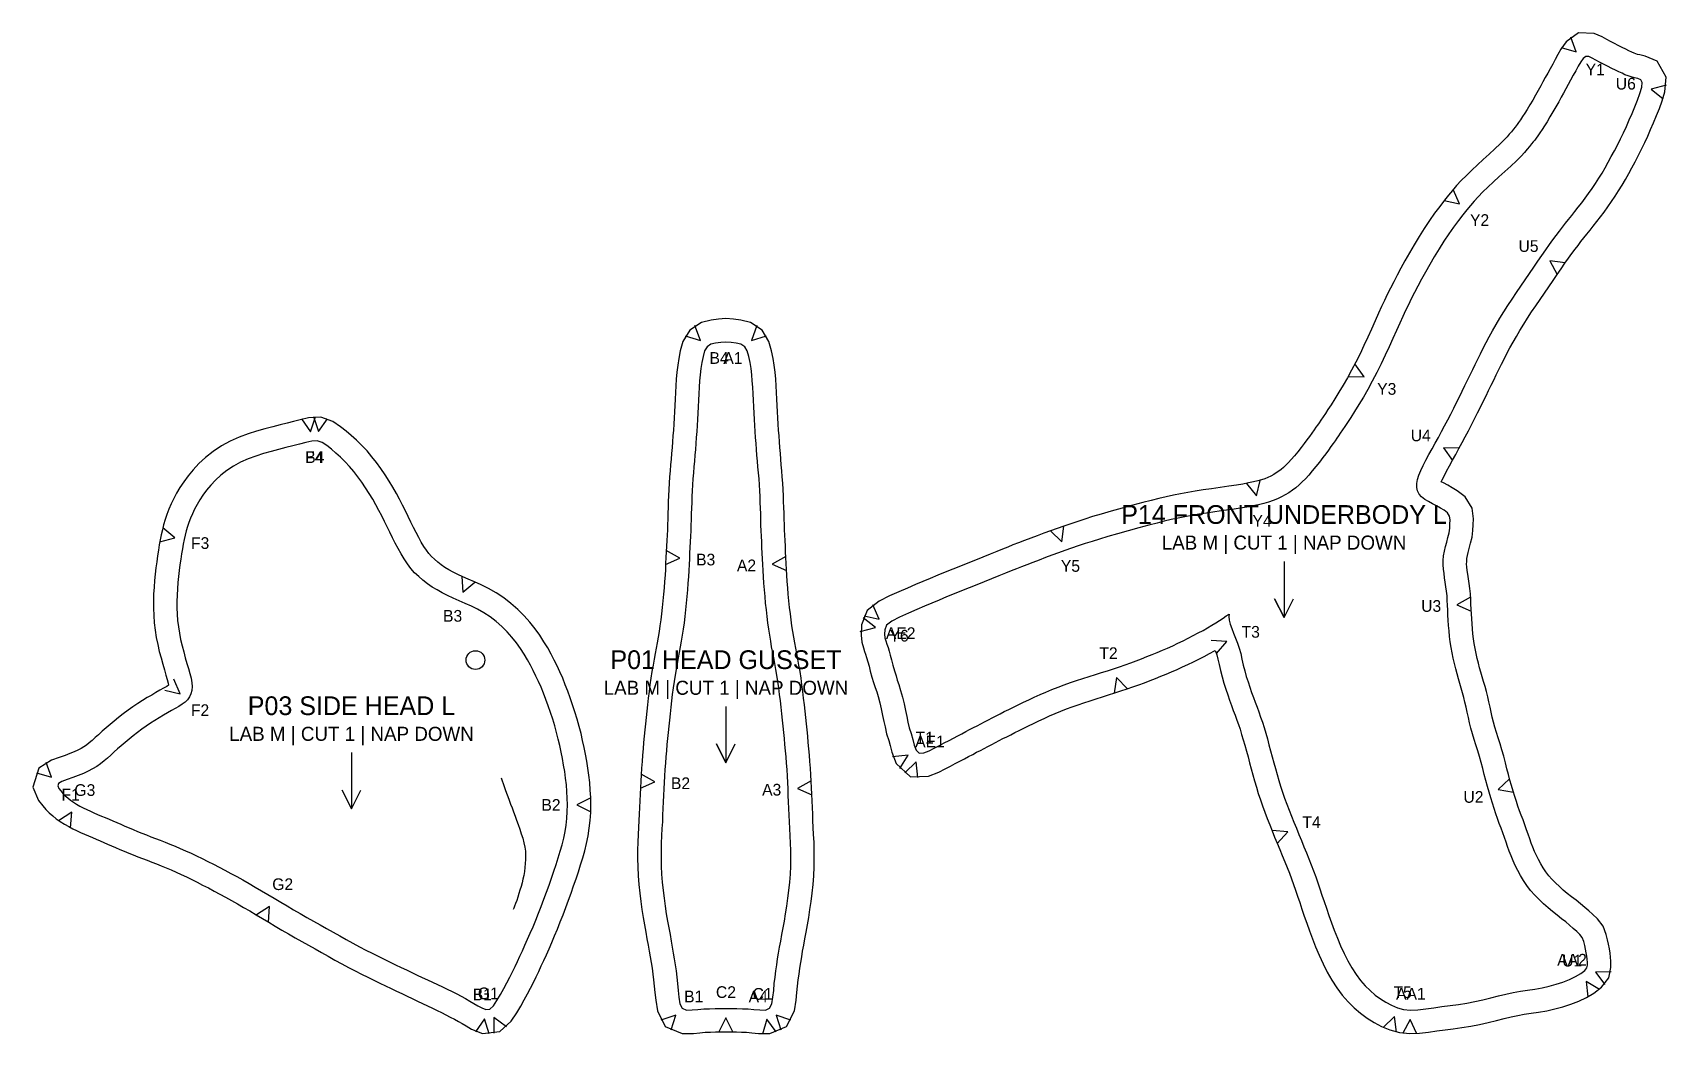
# Model space of a CAD drawing. Header units: millimetres. Extents: x 10 to 1500, y 0 to 642.
# Drawn here: x 92.4 to 441.4, y -0.2 to 213.7 of the extents above; entities that cross this region are included whole.
import ezdxf
from ezdxf.enums import TextEntityAlignment as Align

# ---------------------------------------------------------------- set-up
doc = ezdxf.new("R2010")
doc.units = ezdxf.units.MM
for name, color, linetype in [('CUT', 1, 'Continuous'), ('LABEL', 7, 'Continuous'), ('MARK', 5, 'Continuous'), ('NOTCH', 3, 'Continuous'), ('STITCH_REF', 8, 'Continuous')]:
    doc.layers.add(name, color=color, linetype=linetype)

msp = doc.modelspace()

# ---------------------------------------------------------------- linework, layer by layer
at = {"layer": 'CUT'}
for points in [[(439.41, 207.61), (436.81, 208.72), (435.68, 208.97), (435.19, 209.09), (434.87, 209.19), (434.5, 209.34), (433.98, 209.57), (433.37, 209.86), (432.71, 210.18), (431.94, 210.56), (431.09, 211), (430.25, 211.43), (429.44, 211.86), (428.64, 212.29), (427.68, 212.8), (425.94, 213.56), (422.62, 213.71), (419.96, 211.77), (418.85, 210.16), (418.21, 209.04), (417.64, 208.02), (417.08, 207.01), (416.53, 206.01), (416.01, 205.04), (415.5, 204.12), (415.01, 203.23), (414.52, 202.33), (414, 201.39), (413.43, 200.37), (412.82, 199.31), (412.21, 198.28), (411.63, 197.34), (411.12, 196.53), (410.65, 195.8), (410.2, 195.14), (409.79, 194.55), (409.49, 194.12), (409.28, 193.83), (409.05, 193.54), (408.69, 193.11), (408.26, 192.57), (407.82, 192.03), (407.36, 191.5), (406.75, 190.85), (405.86, 189.97), (404.74, 188.91), (403.5, 187.78), (402.24, 186.63), (401.01, 185.5), (399.81, 184.38), (398.64, 183.25), (397.53, 182.12), (396.55, 181.05), (395.69, 180.05), (394.86, 179.05), (393.96, 177.92), (392.95, 176.6), (391.87, 175.14), (390.76, 173.58), (389.65, 171.93), (388.55, 170.19), (387.49, 168.43), (386.47, 166.69), (385.52, 165.01), (384.66, 163.44), (383.87, 161.96), (383.12, 160.53), (382.41, 159.13), (381.75, 157.79), (381.14, 156.53), (380.53, 155.23), (379.87, 153.79), (379.14, 152.17), (378.37, 150.44), (377.59, 148.7), (376.77, 146.94), (375.93, 145.16), (375.05, 143.38), (374.14, 141.65), (373.24, 139.99), (372.34, 138.43), (371.43, 136.94), (370.54, 135.51), (369.75, 134.26), (369.09, 133.26), (368.55, 132.43), (368.04, 131.69), (367.58, 131.01), (367.19, 130.44), (366.85, 129.94), (366.5, 129.45), (366.11, 128.89), (365.65, 128.23), (365.14, 127.51), (364.6, 126.77), (364.01, 125.99), (363.35, 125.12), (362.64, 124.23), (361.92, 123.36), (361.24, 122.58), (360.63, 121.91), (360.08, 121.35), (359.57, 120.87), (359.07, 120.44), (358.57, 120.06), (358.05, 119.7), (357.5, 119.37), (356.89, 119.05), (356.25, 118.74), (355.59, 118.47), (354.9, 118.23), (354.1, 118), (353.16, 117.78), (352.1, 117.56), (350.91, 117.34), (349.53, 117.12), (347.9, 116.87), (346.09, 116.61), (344.21, 116.34), (342.4, 116.07), (340.73, 115.81), (339.15, 115.54), (337.61, 115.26), (336.06, 114.95), (334.51, 114.61), (332.96, 114.25), (331.36, 113.85), (329.55, 113.39), (327.43, 112.83), (325.1, 112.2), (322.77, 111.54), (320.63, 110.92), (318.8, 110.37), (317.18, 109.86), (315.65, 109.37), (314.14, 108.87), (312.67, 108.36), (311.23, 107.85), (309.81, 107.34), (308.4, 106.82), (307, 106.3), (305.62, 105.78), (304.27, 105.27), (302.99, 104.78), (301.81, 104.32), (300.7, 103.88), (299.57, 103.43), (298.33, 102.94), (296.91, 102.37), (295.37, 101.75), (293.78, 101.11), (292.19, 100.46), (290.58, 99.82), (288.96, 99.16), (287.35, 98.5), (285.74, 97.85), (284.15, 97.19), (282.57, 96.53), (280.97, 95.85), (279.28, 95.13), (277.45, 94.33), (275.46, 93.44), (273.22, 92.31), (270.69, 90.31), (269.43, 87.3), (269.38, 85.1), (269.54, 83.57), (269.87, 82.39), (270.13, 81.59), (270.34, 80.99), (270.52, 80.3), (270.79, 79.34), (271.08, 78.45), (271.34, 77.41), (271.7, 76.1), (272.04, 74.97), (272.36, 73.9), (272.7, 72.96), (273, 71.94), (273.35, 70.62), (273.67, 69.31), (273.96, 67.93), (274.26, 66.65), (274.49, 65.46), (274.82, 63.99), (275.27, 62.6), (275.59, 61.49), (275.95, 60.11), (276.83, 57.65), (279.89, 54.85), (283.79, 54.93), (285.96, 55.8), (287.32, 56.5), (288.44, 57.09), (289.48, 57.64), (290.47, 58.16), (291.43, 58.66), (292.34, 59.14), (293.22, 59.61), (294.05, 60.05), (294.87, 60.47), (295.66, 60.89), (296.46, 61.3), (297.26, 61.72), (298.06, 62.13), (298.86, 62.55), (299.66, 62.97), (300.48, 63.39), (301.32, 63.82), (302.2, 64.27), (303.12, 64.73), (304.1, 65.21), (305.13, 65.71), (306.2, 66.23), (307.3, 66.75), (308.45, 67.28), (309.62, 67.81), (310.82, 68.33), (312.02, 68.83), (313.23, 69.31), (314.46, 69.77), (315.7, 70.21), (316.97, 70.64), (318.27, 71.06), (319.58, 71.47), (320.91, 71.89), (322.24, 72.3), (323.56, 72.72), (324.87, 73.15), (326.17, 73.58), (327.44, 74.02), (328.69, 74.47), (329.9, 74.92), (331.09, 75.37), (332.26, 75.83), (333.41, 76.29), (334.56, 76.76), (335.7, 77.24), (336.86, 77.75), (338.02, 78.27), (339.18, 78.81), (340.35, 79.38), (341.51, 79.95), (342.65, 80.54), (343.76, 81.13), (344.84, 81.72), (345.02, 81.82), (345.08, 81.67), (345.35, 80.86), (345.59, 79.95), (345.84, 78.81), (346.13, 77.51), (346.48, 76.14), (346.87, 74.79), (347.27, 73.51), (347.67, 72.33), (348.06, 71.2), (348.46, 70.07), (348.87, 68.98), (349.26, 67.95), (349.63, 66.95), (349.98, 65.98), (350.32, 64.96), (350.65, 63.88), (350.99, 62.73), (351.33, 61.55), (351.67, 60.32), (352.01, 59.07), (352.36, 57.8), (352.7, 56.53), (353.06, 55.24), (353.42, 53.94), (353.8, 52.62), (354.21, 51.28), (354.65, 49.94), (355.12, 48.59), (355.61, 47.25), (356.12, 45.92), (356.64, 44.6), (357.17, 43.28), (357.7, 41.96), (358.24, 40.63), (358.78, 39.31), (359.32, 38), (359.86, 36.7), (360.37, 35.44), (360.86, 34.22), (361.31, 33.04), (361.74, 31.84), (362.16, 30.6), (362.6, 29.3), (363.05, 27.96), (363.53, 26.57), (364.03, 25.1), (364.56, 23.56), (365.14, 21.94), (365.77, 20.25), (366.45, 18.5), (367.21, 16.71), (368.04, 14.9), (368.95, 13.12), (369.93, 11.41), (370.99, 9.77), (372.14, 8.23), (373.37, 6.79), (374.68, 5.49), (376.04, 4.32), (377.45, 3.27), (378.94, 2.33), (380.53, 1.5), (382.3, 0.77), (384.33, 0.22), (386.54, 0), (388.67, 0.09), (390.59, 0.31), (392.36, 0.55), (394.1, 0.79), (395.85, 1.03), (397.67, 1.29), (399.57, 1.59), (401.48, 1.95), (403.33, 2.36), (405.08, 2.79), (406.7, 3.2), (408.21, 3.57), (409.61, 3.88), (410.99, 4.12), (412.45, 4.34), (414.08, 4.57), (415.81, 4.88), (417.54, 5.26), (419.26, 5.73), (420.97, 6.29), (422.65, 6.95), (424.28, 7.73), (425.87, 8.64), (427.51, 9.87), (429.04, 11.87), (429.53, 14.12), (429.49, 15.48), (429.42, 16.34), (429.33, 17.17), (429.19, 18.1), (429, 19.08), (428.78, 20.02), (428.49, 21.18), (427.83, 22.9), (426.63, 24.53), (425.56, 25.52), (424.77, 26.21), (423.95, 26.93), (423.02, 27.7), (422.06, 28.46), (421.11, 29.2), (420.2, 29.92), (419.33, 30.64), (418.5, 31.38), (417.68, 32.15), (416.92, 32.94), (416.25, 33.71), (415.65, 34.5), (415.08, 35.36), (414.54, 36.25), (414.05, 37.14), (413.61, 38.02), (413.21, 38.89), (412.85, 39.77), (412.5, 40.67), (412.17, 41.59), (411.84, 42.54), (411.5, 43.53), (411.13, 44.58), (410.74, 45.62), (410.36, 46.61), (410.01, 47.58), (409.67, 48.56), (409.33, 49.57), (409, 50.64), (408.66, 51.77), (408.3, 52.95), (407.95, 54.14), (407.62, 55.31), (407.32, 56.5), (407, 57.82), (406.63, 59.2), (406.24, 60.56), (405.85, 61.87), (405.45, 63.12), (405.08, 64.29), (404.75, 65.39), (404.46, 66.46), (404.19, 67.53), (403.94, 68.61), (403.7, 69.7), (403.46, 70.8), (403.2, 71.91), (402.92, 73.02), (402.63, 74.11), (402.33, 75.16), (402.03, 76.17), (401.74, 77.14), (401.47, 78.11), (401.22, 79.09), (400.97, 80.11), (400.74, 81.17), (400.51, 82.25), (400.32, 83.3), (400.16, 84.31), (400.04, 85.33), (399.94, 86.41), (399.85, 87.5), (399.78, 88.57), (399.71, 89.62), (399.66, 90.65), (399.62, 91.68), (399.57, 92.75), (399.5, 93.86), (399.39, 95), (399.25, 96.11), (399.09, 97.13), (398.95, 98.06), (398.83, 98.89), (398.74, 99.63), (398.7, 100.23), (398.71, 100.79), (398.76, 101.42), (398.86, 102.07), (399.01, 102.75), (399.25, 103.6), (399.56, 104.7), (399.86, 106.01), (400.06, 107.39), (400.13, 108.6), (400.15, 109.94), (399.87, 112.17), (398.41, 114.62), (396.69, 115.91), (395.62, 116.54), (394.7, 117.06), (393.77, 117.56), (393.29, 117.81), (393.46, 118.2), (393.87, 119.05), (394.41, 120.07), (395.03, 121.2), (395.69, 122.41), (396.38, 123.65), (397.06, 124.91), (397.74, 126.18), (398.41, 127.44), (399.08, 128.7), (399.75, 129.98), (400.4, 131.26), (401.03, 132.51), (401.65, 133.75), (402.25, 134.98), (402.84, 136.17), (403.4, 137.33), (403.94, 138.45), (404.49, 139.55), (405.04, 140.68), (405.58, 141.81), (406.12, 142.92), (406.69, 144.03), (407.29, 145.19), (407.93, 146.39), (408.61, 147.62), (409.33, 148.87), (410.09, 150.15), (410.89, 151.45), (411.72, 152.76), (412.59, 154.08), (413.48, 155.42), (414.4, 156.77), (415.32, 158.12), (416.25, 159.46), (417.16, 160.78), (418.05, 162.07), (418.9, 163.3), (419.71, 164.47), (420.48, 165.56), (421.19, 166.55), (421.85, 167.46), (422.49, 168.3), (423.12, 169.11), (423.74, 169.91), (424.38, 170.7), (425.05, 171.53), (425.76, 172.43), (426.51, 173.39), (427.26, 174.38), (428.04, 175.42), (428.83, 176.51), (429.62, 177.64), (430.39, 178.79), (431.14, 179.95), (431.89, 181.14), (432.63, 182.38), (433.33, 183.64), (434, 184.87), (434.67, 186.13), (435.36, 187.44), (436.05, 188.81), (436.73, 190.23), (437.37, 191.64), (438, 193.05), (438.63, 194.49), (439.26, 196), (439.86, 197.54), (440.46, 199.16), (441.05, 201.1), (441.35, 204.19), (439.41, 207.61)], [(240.51, 152.65), (238.93, 152.56), (237.34, 152.34), (235.28, 151.81), (232.79, 150.22), (231.33, 147.74), (230.76, 145.75), (230.45, 144.17), (230.21, 142.69), (230.04, 141.23), (229.9, 139.76), (229.8, 138.29), (229.72, 136.86), (229.65, 135.47), (229.59, 134.1), (229.52, 132.76), (229.44, 131.44), (229.36, 130.14), (229.28, 128.86), (229.19, 127.61), (229.09, 126.37), (229, 125.13), (228.9, 123.89), (228.8, 122.66), (228.69, 121.42), (228.58, 120.15), (228.47, 118.85), (228.38, 117.5), (228.3, 116.16), (228.24, 114.85), (228.19, 113.59), (228.14, 112.34), (228.1, 111.09), (228.07, 109.86), (228.03, 108.69), (227.99, 107.55), (227.94, 106.4), (227.89, 105.26), (227.83, 104.09), (227.76, 102.89), (227.7, 101.64), (227.63, 100.38), (227.57, 99.12), (227.5, 97.85), (227.41, 96.54), (227.31, 95.19), (227.19, 93.8), (227.06, 92.39), (226.91, 91), (226.76, 89.64), (226.6, 88.32), (226.42, 87.06), (226.23, 85.84), (226.03, 84.63), (225.83, 83.45), (225.62, 82.3), (225.4, 81.15), (225.16, 79.93), (224.93, 78.65), (224.7, 77.3), (224.48, 75.9), (224.28, 74.48), (224.09, 73.05), (223.92, 71.62), (223.76, 70.22), (223.61, 68.83), (223.47, 67.47), (223.33, 66.14), (223.19, 64.82), (223.06, 63.5), (222.93, 62.17), (222.8, 60.83), (222.69, 59.47), (222.58, 58.09), (222.48, 56.68), (222.4, 55.27), (222.32, 53.87), (222.26, 52.47), (222.19, 51.08), (222.13, 49.7), (222.06, 48.3), (222, 46.88), (221.93, 45.46), (221.86, 44), (221.78, 42.49), (221.71, 40.87), (221.65, 39.17), (221.64, 37.39), (221.68, 35.57), (221.77, 33.71), (221.91, 31.85), (222.1, 30.01), (222.32, 28.21), (222.57, 26.47), (222.83, 24.8), (223.1, 23.19), (223.37, 21.64), (223.64, 20.19), (223.9, 18.84), (224.13, 17.58), (224.34, 16.36), (224.54, 15.15), (224.73, 13.94), (224.9, 12.71), (225.06, 11.45), (225.21, 10.13), (225.35, 8.73), (225.51, 7.12), (225.88, 4.82), (227.56, 1.48), (231.15, 0), (233.55, 0.04), (234.96, 0.17), (236.09, 0.26), (237.18, 0.31), (238.27, 0.34), (239.38, 0.35), (240.51, 0.35), (241.65, 0.35), (242.76, 0.34), (243.84, 0.31), (244.93, 0.26), (246.07, 0.17), (247.47, 0.04), (249.88, 0), (253.46, 1.48), (255.15, 4.82), (255.51, 7.12), (255.67, 8.73), (255.81, 10.13), (255.96, 11.45), (256.12, 12.71), (256.3, 13.94), (256.48, 15.15), (256.68, 16.36), (256.89, 17.58), (257.12, 18.84), (257.38, 20.19), (257.65, 21.64), (257.92, 23.19), (258.19, 24.8), (258.45, 26.47), (258.7, 28.21), (258.92, 30.01), (259.11, 31.85), (259.26, 33.71), (259.35, 35.57), (259.38, 37.39), (259.37, 39.17), (259.32, 40.87), (259.24, 42.49), (259.16, 44), (259.09, 45.46), (259.03, 46.88), (258.96, 48.3), (258.89, 49.7), (258.83, 51.08), (258.77, 52.47), (258.7, 53.87), (258.63, 55.27), (258.54, 56.68), (258.44, 58.09), (258.34, 59.47), (258.22, 60.83), (258.1, 62.17), (257.97, 63.5), (257.83, 64.82), (257.7, 66.14), (257.56, 67.47), (257.41, 68.83), (257.26, 70.22), (257.1, 71.62), (256.93, 73.05), (256.75, 74.48), (256.55, 75.9), (256.33, 77.3), (256.1, 78.65), (255.86, 79.93), (255.63, 81.15), (255.4, 82.3), (255.2, 83.45), (254.99, 84.63), (254.79, 85.84), (254.6, 87.06), (254.43, 88.32), (254.26, 89.64), (254.11, 91), (253.97, 92.39), (253.83, 93.8), (253.72, 95.19), (253.61, 96.54), (253.53, 97.85), (253.45, 99.12), (253.39, 100.38), (253.33, 101.64), (253.26, 102.89), (253.2, 104.09), (253.13, 105.26), (253.08, 106.4), (253.03, 107.55), (252.99, 108.69), (252.96, 109.86), (252.93, 111.09), (252.88, 112.34), (252.83, 113.59), (252.78, 114.85), (252.73, 116.16), (252.65, 117.5), (252.55, 118.85), (252.44, 120.15), (252.33, 121.42), (252.23, 122.66), (252.13, 123.89), (252.03, 125.13), (251.93, 126.37), (251.84, 127.61), (251.75, 128.86), (251.66, 130.14), (251.58, 131.44), (251.51, 132.76), (251.44, 134.1), (251.37, 135.47), (251.3, 136.86), (251.23, 138.29), (251.13, 139.76), (250.99, 141.23), (250.81, 142.69), (250.58, 144.17), (250.27, 145.75), (249.7, 147.74), (248.24, 150.22), (245.74, 151.81), (243.69, 152.34), (242.1, 152.56), (240.51, 152.65)], [(156.52, 130.7), (153.97, 131.6), (151.36, 131.49), (149.56, 131.05), (148.18, 130.68), (146.79, 130.33), (145.31, 129.97), (143.73, 129.57), (142.05, 129.14), (140.28, 128.63), (138.43, 128.04), (136.54, 127.33), (134.63, 126.49), (132.75, 125.48), (130.97, 124.31), (129.35, 123.03), (127.94, 121.71), (126.71, 120.39), (125.64, 119.1), (124.71, 117.83), (123.89, 116.59), (123.18, 115.39), (122.56, 114.22), (122.01, 113.08), (121.53, 111.96), (121.1, 110.84), (120.73, 109.73), (120.41, 108.63), (120.14, 107.56), (119.9, 106.5), (119.69, 105.44), (119.48, 104.34), (119.29, 103.2), (119.1, 102), (118.93, 100.76), (118.76, 99.46), (118.6, 98.12), (118.47, 96.73), (118.36, 95.31), (118.27, 93.85), (118.23, 92.36), (118.23, 90.83), (118.29, 89.27), (118.41, 87.7), (118.6, 86.13), (118.85, 84.6), (119.15, 83.09), (119.49, 81.61), (119.86, 80.2), (120.24, 78.87), (120.6, 77.65), (120.91, 76.56), (121.18, 75.6), (121.37, 74.8), (121.45, 74.38), (121.07, 74.14), (120.39, 73.75), (119.59, 73.29), (118.76, 72.81), (117.86, 72.29), (116.9, 71.73), (115.9, 71.11), (114.88, 70.46), (113.85, 69.77), (112.81, 69.03), (111.79, 68.27), (110.8, 67.49), (109.86, 66.73), (108.98, 66), (108.13, 65.28), (107.27, 64.54), (106.47, 63.81), (105.78, 63.18), (105.15, 62.61), (104.52, 62.09), (103.92, 61.61), (103.36, 61.21), (102.77, 60.85), (102.09, 60.49), (101.31, 60.13), (100.39, 59.77), (99.35, 59.39), (98.1, 58.97), (96.44, 58.34), (93.77, 56.64), (92.44, 52.58), (93.72, 49.76), (94.58, 48.63), (95.27, 47.85), (95.98, 47.14), (96.72, 46.49), (97.49, 45.87), (98.33, 45.26), (99.24, 44.69), (100.14, 44.18), (100.99, 43.74), (101.83, 43.33), (102.67, 42.93), (103.51, 42.55), (104.35, 42.19), (105.19, 41.83), (106.01, 41.49), (106.82, 41.16), (107.61, 40.82), (108.42, 40.47), (109.27, 40.1), (110.15, 39.71), (111.07, 39.32), (112, 38.92), (112.96, 38.53), (113.92, 38.14), (114.89, 37.76), (115.87, 37.38), (116.87, 36.99), (117.87, 36.6), (118.88, 36.21), (119.91, 35.8), (120.95, 35.38), (122, 34.93), (123.08, 34.46), (124.17, 33.97), (125.28, 33.44), (126.42, 32.89), (127.57, 32.32), (128.74, 31.71), (129.96, 31.08), (131.19, 30.43), (132.42, 29.79), (133.65, 29.12), (134.9, 28.43), (136.17, 27.7), (137.47, 26.95), (138.79, 26.18), (140.14, 25.38), (141.5, 24.58), (142.87, 23.77), (144.25, 22.94), (145.66, 22.11), (147.09, 21.28), (148.53, 20.46), (149.95, 19.66), (151.35, 18.88), (152.75, 18.09), (154.15, 17.29), (155.57, 16.49), (157, 15.69), (158.44, 14.9), (159.88, 14.13), (161.3, 13.39), (162.68, 12.68), (164.03, 12.01), (165.32, 11.37), (166.57, 10.76), (167.79, 10.18), (168.98, 9.61), (170.13, 9.06), (171.27, 8.52), (172.39, 7.98), (173.5, 7.46), (174.61, 6.93), (175.71, 6.41), (176.79, 5.91), (177.83, 5.43), (178.82, 4.95), (179.78, 4.48), (180.71, 4.01), (181.62, 3.53), (182.51, 3.05), (183.38, 2.58), (184.2, 2.12), (185.04, 1.62), (186.19, 0.96), (188.52, 0), (192.21, 0.42), (194.65, 2.62), (195.85, 4.41), (196.7, 5.87), (197.44, 7.21), (198.13, 8.49), (198.77, 9.72), (199.38, 10.92), (199.97, 12.11), (200.53, 13.28), (201.06, 14.44), (201.6, 15.61), (202.15, 16.83), (202.72, 18.11), (203.31, 19.45), (203.91, 20.86), (204.52, 22.32), (205.13, 23.83), (205.73, 25.36), (206.31, 26.91), (206.89, 28.46), (207.44, 30.01), (207.98, 31.54), (208.5, 33.06), (208.99, 34.56), (209.47, 36.05), (209.92, 37.54), (210.34, 39.05), (210.73, 40.6), (211.06, 42.2), (211.33, 43.83), (211.52, 45.52), (211.62, 47.19), (211.64, 48.82), (211.62, 50.4), (211.54, 52), (211.41, 53.6), (211.23, 55.16), (211.01, 56.67), (210.77, 58.16), (210.51, 59.63), (210.22, 61.1), (209.9, 62.58), (209.56, 64.07), (209.17, 65.59), (208.73, 67.14), (208.26, 68.69), (207.75, 70.21), (207.23, 71.68), (206.71, 73.08), (206.19, 74.46), (205.64, 75.86), (205.04, 77.23), (204.44, 78.51), (203.82, 79.75), (203.17, 81.02), (202.44, 82.33), (201.64, 83.67), (200.74, 85.04), (199.75, 86.43), (198.64, 87.83), (197.41, 89.22), (196.06, 90.57), (194.6, 91.86), (193.05, 93.06), (191.43, 94.13), (189.8, 95.06), (188.23, 95.82), (186.78, 96.46), (185.48, 97), (184.33, 97.51), (183.28, 98.01), (182.27, 98.52), (181.32, 99.05), (180.48, 99.55), (179.72, 100.08), (178.96, 100.67), (178.24, 101.28), (177.62, 101.87), (177.07, 102.5), (176.53, 103.21), (175.98, 104.02), (175.44, 104.92), (174.9, 105.9), (174.36, 106.96), (173.8, 108.07), (173.24, 109.22), (172.67, 110.39), (172.08, 111.59), (171.46, 112.83), (170.8, 114.08), (170.11, 115.35), (169.38, 116.64), (168.59, 117.96), (167.74, 119.29), (166.83, 120.63), (165.87, 121.93), (164.89, 123.18), (163.85, 124.41), (162.75, 125.6), (161.61, 126.71), (160.48, 127.71), (159.39, 128.62), (158.2, 129.57), (156.52, 130.7)]]:
    msp.add_lwpolyline(points, close=True, dxfattribs=at)
at = {"layer": 'LABEL'}
for points in [[(359.7, 100.83), (359.7, 88.83), (357.7, 92.83), (359.7, 88.83), (361.7, 92.83)], [(240.51, 69.83), (240.51, 57.83), (238.51, 61.83), (240.51, 57.83), (242.51, 61.83)], [(160.53, 60), (160.53, 48), (158.53, 52), (160.53, 48), (162.53, 52)]]:
    msp.add_lwpolyline(points, dxfattribs=at)
at = {"layer": 'MARK'}
msp.add_lwpolyline([(192.51, 54.59), (192.59, 54.37), (192.72, 53.95), (192.91, 53.41), (193.12, 52.77), (193.37, 52.09), (193.63, 51.36), (193.91, 50.6), (194.21, 49.82), (194.52, 49), (194.83, 48.17), (195.15, 47.32), (195.47, 46.44), (195.8, 45.54), (196.13, 44.61), (196.46, 43.65), (196.79, 42.68), (197.1, 41.71), (197.36, 40.75), (197.56, 39.82), (197.67, 38.91), (197.71, 38.02), (197.7, 37.14), (197.64, 36.28), (197.56, 35.43), (197.46, 34.6), (197.32, 33.78), (197.16, 32.98), (196.96, 32.18), (196.75, 31.4), (196.52, 30.63), (196.29, 29.88), (196.06, 29.15), (195.82, 28.44), (195.58, 27.78), (195.37, 27.2), (195.19, 26.76), (195.09, 26.51)], dxfattribs=at)
msp.add_circle((187.01, 79.75), 2, dxfattribs=at)
at = {"layer": 'NOTCH'}
for points in [[(418.91, 210.53), (422.13, 209.59), (420.95, 212.73)], [(441.33, 202.49), (438.08, 201.66), (440.69, 199.56)], [(393.92, 177.88), (397.19, 177.16), (395.81, 180.21)], [(419.76, 164.54), (416.44, 165.01), (418.05, 162.07)], [(231.83, 148.99), (235.04, 148.02), (233.88, 151.17)], [(247.14, 151.17), (245.99, 148.02), (249.2, 148.99)], [(373.44, 140.32), (376.79, 140.23), (374.85, 142.97)], [(149.85, 131.25), (151.77, 128.49), (152.82, 131.68)], [(152.45, 131.73), (153.5, 128.54), (155.42, 131.29)], [(397.09, 124.97), (393.74, 125.09), (395.66, 122.33)], [(351.7, 117.45), (353.82, 114.85), (354.63, 118.1)], [(309.82, 107.35), (312.24, 105.02), (312.64, 108.35)], [(119.59, 105.03), (122.83, 105.87), (120.21, 107.97)], [(227.62, 100.14), (230.69, 101.49), (227.77, 103.14)], [(253.32, 101.88), (250.39, 100.23), (253.47, 98.88)], [(184.1, 97.6), (184.29, 94.25), (186.86, 96.41)], [(270, 89.23), (273.26, 88.46), (271.91, 91.53)], [(399.55, 93.18), (396.62, 91.55), (399.68, 90.19)], [(269.2, 85.85), (272.45, 86.67), (269.85, 88.78)], [(345.3, 81.16), (347.51, 83.69), (344.16, 83.94)], [(120.7, 73.33), (123.96, 72.57), (122.62, 75.64)], [(326.3, 73.62), (323.93, 76), (323.45, 72.68)], [(277.67, 56.58), (279.42, 59.44), (276.08, 59.12)], [(93.27, 55.66), (96.49, 54.74), (95.3, 57.87)], [(281.51, 54.68), (281.11, 58.01), (278.69, 55.69)], [(222.25, 52.37), (225.32, 53.72), (222.4, 55.37)], [(258.7, 53.97), (255.77, 52.33), (258.84, 50.97)], [(407.88, 54.39), (405.43, 52.1), (408.73, 51.51)], [(211.64, 50.32), (208.64, 48.82), (211.64, 47.32)], [(100.53, 43.92), (100.78, 47.26), (97.95, 45.45)], [(358.26, 40.57), (360.48, 43.08), (357.14, 43.35)], [(142.79, 23.81), (143.03, 27.16), (140.21, 25.34)], [(427.09, 9.44), (424.2, 11.14), (424.57, 7.81)], [(429.54, 13.16), (426.19, 13.14), (428.21, 10.47)], [(228.79, 0.76), (229.8, 3.96), (226.63, 2.84)], [(254.39, 2.84), (251.23, 3.96), (252.23, 0.76)], [(383.73, 0.3), (383.27, 3.62), (380.88, 1.26)], [(189.97, -0.05), (188.93, 3.14), (187, 0.39)], [(193.63, 1.41), (190.95, 3.42), (190.95, 0.07)], [(242.01, 0.35), (240.51, 3.35), (239.01, 0.35)], [(251.24, 0.34), (249.26, 3.05), (248.29, -0.16)], [(388.06, -0.03), (386.64, 3.01), (385.06, 0.05)]]:
    msp.add_lwpolyline(points, dxfattribs=at)
at = {"layer": 'STITCH_REF'}
for points in [[(435.89, 203.68), (435.27, 203.94), (434.57, 204.1), (433.86, 204.26), (433.18, 204.48), (432.52, 204.74), (431.89, 205.04), (431.23, 205.34), (430.51, 205.69), (429.69, 206.1), (428.81, 206.55), (427.93, 207), (427.09, 207.45), (426.28, 207.88), (425.51, 208.29), (424.79, 208.61), (424.15, 208.64), (423.6, 208.23), (423.08, 207.48), (422.55, 206.57), (422.01, 205.6), (421.46, 204.61), (420.92, 203.61), (420.4, 202.65), (419.89, 201.72), (419.4, 200.82), (418.9, 199.91), (418.36, 198.95), (417.77, 197.89), (417.13, 196.79), (416.49, 195.71), (415.89, 194.71), (415.34, 193.83), (414.82, 193.04), (414.33, 192.32), (413.9, 191.69), (413.55, 191.19), (413.25, 190.79), (412.94, 190.39), (412.57, 189.95), (412.14, 189.42), (411.65, 188.82), (411.09, 188.16), (410.34, 187.36), (409.34, 186.37), (408.14, 185.24), (406.87, 184.08), (405.61, 182.94), (404.41, 181.84), (403.26, 180.76), (402.16, 179.7), (401.16, 178.68), (400.29, 177.73), (399.52, 176.83), (398.75, 175.9), (397.9, 174.84), (396.94, 173.59), (395.91, 172.2), (394.87, 170.73), (393.83, 169.2), (392.81, 167.57), (391.79, 165.88), (390.81, 164.2), (389.89, 162.58), (389.06, 161.06), (388.29, 159.62), (387.56, 158.23), (386.88, 156.89), (386.25, 155.61), (385.66, 154.38), (385.06, 153.12), (384.42, 151.72), (383.7, 150.13), (382.93, 148.4), (382.13, 146.62), (381.3, 144.82), (380.42, 142.98), (379.5, 141.12), (378.55, 139.29), (377.59, 137.54), (376.64, 135.89), (375.69, 134.32), (374.77, 132.84), (373.95, 131.55), (373.27, 130.51), (372.7, 129.65), (372.18, 128.88), (371.71, 128.19), (371.31, 127.61), (370.96, 127.1), (370.6, 126.59), (370.2, 126.01), (369.72, 125.34), (369.19, 124.59), (368.63, 123.81), (368, 122.97), (367.29, 122.04), (366.52, 121.07), (365.73, 120.13), (364.97, 119.25), (364.26, 118.47), (363.58, 117.78), (362.91, 117.14), (362.21, 116.55), (361.49, 116), (360.74, 115.49), (359.96, 115.02), (359.14, 114.58), (358.28, 114.17), (357.36, 113.79), (356.4, 113.46), (355.37, 113.17), (354.25, 112.9), (353.05, 112.65), (351.76, 112.42), (350.3, 112.18), (348.63, 111.93), (346.8, 111.66), (344.94, 111.39), (343.16, 111.13), (341.53, 110.87), (340.02, 110.62), (338.55, 110.35), (337.08, 110.05), (335.61, 109.73), (334.13, 109.39), (332.58, 109), (330.81, 108.55), (328.72, 108), (326.43, 107.38), (324.14, 106.73), (322.05, 106.13), (320.27, 105.59), (318.69, 105.1), (317.21, 104.62), (315.75, 104.13), (314.32, 103.64), (312.91, 103.14), (311.51, 102.64), (310.13, 102.13), (308.75, 101.62), (307.39, 101.11), (306.06, 100.6), (304.8, 100.11), (303.63, 99.66), (302.53, 99.23), (301.42, 98.78), (300.18, 98.29), (298.77, 97.73), (297.23, 97.11), (295.65, 96.47), (294.06, 95.83), (292.46, 95.18), (290.84, 94.53), (289.24, 93.87), (287.64, 93.22), (286.07, 92.57), (284.51, 91.92), (282.93, 91.25), (281.26, 90.54), (279.47, 89.76), (277.61, 88.93), (275.93, 88.08), (274.8, 87.19), (274.41, 86.24), (274.39, 85.3), (274.47, 84.51), (274.65, 83.86), (274.88, 83.17), (275.13, 82.42), (275.34, 81.63), (275.58, 80.8), (275.89, 79.83), (276.18, 78.68), (276.51, 77.48), (276.83, 76.4), (277.11, 75.48), (277.46, 74.5), (277.81, 73.28), (278.2, 71.86), (278.55, 70.4), (278.84, 69.01), (279.14, 67.71), (279.39, 66.5), (279.65, 65.29), (280.05, 64.07), (280.42, 62.82), (280.73, 61.58), (281.12, 60.5), (281.79, 59.89), (282.77, 59.91), (283.89, 60.35), (285.01, 60.93), (286.1, 61.51), (287.15, 62.06), (288.15, 62.59), (289.1, 63.09), (290.01, 63.57), (290.88, 64.03), (291.73, 64.47), (292.55, 64.9), (293.36, 65.32), (294.16, 65.74), (294.95, 66.15), (295.75, 66.57), (296.55, 66.99), (297.36, 67.41), (298.19, 67.84), (299.06, 68.28), (299.96, 68.74), (300.9, 69.21), (301.9, 69.7), (302.94, 70.21), (304.04, 70.74), (305.18, 71.28), (306.37, 71.83), (307.6, 72.39), (308.86, 72.93), (310.14, 73.47), (311.44, 73.98), (312.75, 74.47), (314.07, 74.94), (315.41, 75.39), (316.75, 75.82), (318.09, 76.24), (319.42, 76.66), (320.73, 77.07), (322.03, 77.48), (323.31, 77.9), (324.56, 78.31), (325.78, 78.74), (326.97, 79.16), (328.14, 79.6), (329.29, 80.04), (330.42, 80.48), (331.53, 80.92), (332.63, 81.38), (333.73, 81.84), (334.83, 82.32), (335.94, 82.81), (337.04, 83.33), (338.15, 83.86), (339.25, 84.41), (340.33, 84.97), (341.39, 85.53), (342.41, 86.09), (343.39, 86.64), (344.31, 87.18), (345.16, 87.71), (345.94, 88.21), (346.67, 88.7), (347.37, 89.17), (347.97, 89.58), (347.92, 89.06), (347.99, 88.26), (348.2, 87.39), (348.52, 86.46), (348.92, 85.47), (349.36, 84.45), (349.78, 83.39), (350.15, 82.28), (350.45, 81.12), (350.72, 79.91), (351, 78.67), (351.31, 77.44), (351.65, 76.24), (352.02, 75.07), (352.41, 73.94), (352.78, 72.85), (353.16, 71.78), (353.55, 70.74), (353.94, 69.71), (354.33, 68.67), (354.71, 67.59), (355.08, 66.48), (355.44, 65.33), (355.79, 64.13), (356.14, 62.91), (356.49, 61.66), (356.84, 60.39), (357.18, 59.11), (357.53, 57.84), (357.88, 56.57), (358.23, 55.31), (358.59, 54.05), (358.98, 52.79), (359.39, 51.53), (359.83, 50.27), (360.29, 49), (360.78, 47.73), (361.29, 46.44), (361.81, 45.14), (362.33, 43.84), (362.87, 42.52), (363.4, 41.21), (363.94, 39.9), (364.48, 38.61), (365.01, 37.32), (365.52, 36.04), (366, 34.77), (366.46, 33.49), (366.9, 32.21), (367.34, 30.9), (367.79, 29.56), (368.26, 28.18), (368.75, 26.74), (369.28, 25.23), (369.84, 23.66), (370.44, 22.04), (371.09, 20.38), (371.79, 18.72), (372.54, 17.08), (373.34, 15.51), (374.2, 14.02), (375.1, 12.63), (376.05, 11.35), (377.04, 10.2), (378.08, 9.16), (379.16, 8.23), (380.28, 7.4), (381.44, 6.67), (382.65, 6.03), (383.91, 5.51), (385.24, 5.16), (386.69, 5.01), (388.28, 5.07), (389.96, 5.27), (391.68, 5.5), (393.41, 5.75), (395.17, 5.99), (396.94, 6.23), (398.71, 6.51), (400.47, 6.85), (402.19, 7.23), (403.87, 7.64), (405.49, 8.05), (407.08, 8.44), (408.63, 8.78), (410.18, 9.06), (411.73, 9.29), (413.29, 9.51), (414.83, 9.78), (416.35, 10.12), (417.83, 10.52), (419.27, 10.99), (420.66, 11.54), (421.96, 12.16), (423.11, 12.82), (423.95, 13.45), (424.39, 14.02), (424.51, 14.59), (424.5, 15.2), (424.44, 15.85), (424.36, 16.54), (424.26, 17.27), (424.11, 18.03), (423.92, 18.83), (423.71, 19.67), (423.4, 20.48), (422.89, 21.18), (422.21, 21.8), (421.48, 22.45), (420.7, 23.12), (419.86, 23.82), (418.97, 24.53), (418.03, 25.26), (417.06, 26.03), (416.08, 26.84), (415.11, 27.7), (414.16, 28.61), (413.24, 29.56), (412.37, 30.55), (411.58, 31.6), (410.86, 32.67), (410.21, 33.75), (409.62, 34.82), (409.09, 35.87), (408.62, 36.91), (408.2, 37.92), (407.82, 38.93), (407.46, 39.92), (407.12, 40.9), (406.78, 41.88), (406.43, 42.87), (406.06, 43.86), (405.68, 44.86), (405.3, 45.89), (404.93, 46.95), (404.57, 48.05), (404.22, 49.17), (403.87, 50.33), (403.51, 51.53), (403.15, 52.75), (402.79, 54.01), (402.47, 55.29), (402.15, 56.59), (401.81, 57.88), (401.45, 59.15), (401.07, 60.39), (400.68, 61.62), (400.3, 62.82), (399.95, 64.01), (399.62, 65.19), (399.33, 66.36), (399.07, 67.5), (398.82, 68.61), (398.58, 69.69), (398.34, 70.74), (398.08, 71.77), (397.81, 72.77), (397.53, 73.76), (397.23, 74.75), (396.94, 75.76), (396.65, 76.8), (396.37, 77.88), (396.1, 78.99), (395.85, 80.12), (395.61, 81.28), (395.39, 82.45), (395.21, 83.63), (395.07, 84.81), (394.96, 85.97), (394.86, 87.12), (394.79, 88.24), (394.72, 89.34), (394.67, 90.42), (394.62, 91.46), (394.57, 92.47), (394.51, 93.47), (394.42, 94.45), (394.29, 95.42), (394.15, 96.38), (394, 97.32), (393.87, 98.25), (393.76, 99.17), (393.7, 100.09), (393.71, 101.03), (393.79, 102), (393.94, 102.99), (394.16, 103.97), (394.44, 104.96), (394.72, 105.94), (394.94, 106.92), (395.08, 107.88), (395.13, 108.8), (395.15, 109.67), (395.04, 110.51), (394.62, 111.21), (393.92, 111.74), (393.13, 112.2), (392.29, 112.68), (391.43, 113.14), (390.57, 113.59), (389.78, 114.06), (389.09, 114.59), (388.56, 115.2), (388.22, 115.88), (388.06, 116.63), (388.05, 117.44), (388.19, 118.3), (388.48, 119.24), (388.89, 120.25), (389.41, 121.32), (390.01, 122.44), (390.65, 123.61), (391.31, 124.82), (391.99, 126.05), (392.66, 127.29), (393.33, 128.54), (394, 129.79), (394.66, 131.03), (395.31, 132.27), (395.94, 133.51), (396.56, 134.75), (397.17, 135.97), (397.76, 137.18), (398.34, 138.36), (398.9, 139.52), (399.45, 140.65), (400, 141.76), (400.55, 142.87), (401.09, 143.99), (401.65, 145.14), (402.24, 146.32), (402.87, 147.53), (403.54, 148.78), (404.26, 150.07), (405.01, 151.39), (405.81, 152.73), (406.65, 154.1), (407.52, 155.47), (408.42, 156.84), (409.34, 158.22), (410.27, 159.58), (411.2, 160.94), (412.13, 162.29), (413.04, 163.62), (413.93, 164.91), (414.79, 166.15), (415.62, 167.34), (416.4, 168.45), (417.14, 169.48), (417.84, 170.44), (418.52, 171.34), (419.17, 172.19), (419.82, 173.01), (420.47, 173.83), (421.15, 174.66), (421.84, 175.53), (422.54, 176.44), (423.27, 177.39), (424.01, 178.39), (424.76, 179.41), (425.5, 180.47), (426.22, 181.54), (426.92, 182.63), (427.62, 183.74), (428.29, 184.88), (428.95, 186.05), (429.6, 187.25), (430.26, 188.47), (430.92, 189.73), (431.57, 191.02), (432.2, 192.34), (432.81, 193.69), (433.42, 195.07), (434.03, 196.46), (434.62, 197.87), (435.19, 199.32), (435.71, 200.75), (436.12, 202.08), (436.22, 203.1), (435.89, 203.68)], [(240.51, 147.64), (239.4, 147.58), (238.31, 147.43), (237.3, 147.17), (236.49, 146.65), (235.96, 145.75), (235.62, 144.57), (235.37, 143.3), (235.17, 142.01), (235.01, 140.69), (234.88, 139.35), (234.79, 137.99), (234.71, 136.61), (234.65, 135.23), (234.58, 133.85), (234.51, 132.49), (234.43, 131.14), (234.35, 129.82), (234.26, 128.52), (234.17, 127.24), (234.08, 125.98), (233.98, 124.74), (233.88, 123.49), (233.78, 122.25), (233.67, 120.99), (233.57, 119.73), (233.46, 118.45), (233.37, 117.18), (233.29, 115.9), (233.24, 114.64), (233.19, 113.39), (233.14, 112.16), (233.1, 110.94), (233.06, 109.72), (233.03, 108.53), (232.99, 107.35), (232.94, 106.18), (232.88, 105.01), (232.82, 103.82), (232.75, 102.61), (232.69, 101.39), (232.63, 100.13), (232.56, 98.85), (232.49, 97.54), (232.4, 96.19), (232.29, 94.78), (232.17, 93.35), (232.03, 91.9), (231.88, 90.47), (231.72, 89.05), (231.55, 87.68), (231.37, 86.34), (231.17, 85.04), (230.96, 83.79), (230.75, 82.57), (230.53, 81.38), (230.31, 80.2), (230.08, 79.01), (229.85, 77.77), (229.63, 76.49), (229.42, 75.16), (229.23, 73.81), (229.05, 72.43), (228.89, 71.05), (228.73, 69.66), (228.58, 68.29), (228.44, 66.95), (228.3, 65.62), (228.17, 64.31), (228.03, 63), (227.91, 61.7), (227.79, 60.39), (227.67, 59.06), (227.57, 57.72), (227.47, 56.36), (227.39, 54.99), (227.32, 53.62), (227.25, 52.24), (227.19, 50.85), (227.12, 49.46), (227.06, 48.06), (226.99, 46.65), (226.93, 45.22), (226.85, 43.75), (226.77, 42.24), (226.7, 40.68), (226.65, 39.07), (226.64, 37.42), (226.67, 35.74), (226.76, 34.02), (226.89, 32.3), (227.07, 30.58), (227.28, 28.88), (227.52, 27.21), (227.77, 25.59), (228.03, 24.03), (228.29, 22.54), (228.56, 21.12), (228.82, 19.76), (229.05, 18.45), (229.27, 17.19), (229.48, 15.94), (229.67, 14.68), (229.86, 13.38), (230.03, 12.05), (230.18, 10.66), (230.33, 9.22), (230.47, 7.76), (230.69, 6.38), (231.19, 5.39), (232.1, 5.02), (233.28, 5.04), (234.53, 5.15), (235.77, 5.25), (236.99, 5.31), (238.18, 5.34), (239.35, 5.35), (240.51, 5.35), (241.67, 5.35), (242.84, 5.34), (244.03, 5.31), (245.25, 5.25), (246.49, 5.15), (247.74, 5.04), (248.92, 5.02), (249.84, 5.39), (250.33, 6.38), (250.55, 7.76), (250.7, 9.22), (250.84, 10.66), (251, 12.05), (251.17, 13.38), (251.35, 14.68), (251.55, 15.94), (251.75, 17.19), (251.97, 18.45), (252.21, 19.76), (252.47, 21.12), (252.73, 22.54), (252.99, 24.03), (253.25, 25.59), (253.51, 27.21), (253.74, 28.88), (253.96, 30.58), (254.13, 32.3), (254.27, 34.02), (254.35, 35.74), (254.38, 37.42), (254.37, 39.07), (254.32, 40.68), (254.25, 42.24), (254.17, 43.75), (254.1, 45.22), (254.03, 46.65), (253.97, 48.06), (253.9, 49.46), (253.83, 50.85), (253.77, 52.24), (253.71, 53.62), (253.63, 54.99), (253.55, 56.36), (253.46, 57.72), (253.35, 59.06), (253.24, 60.39), (253.12, 61.7), (252.99, 63), (252.86, 64.31), (252.72, 65.62), (252.58, 66.95), (252.44, 68.29), (252.29, 69.66), (252.13, 71.05), (251.97, 72.43), (251.79, 73.81), (251.6, 75.16), (251.39, 76.49), (251.17, 77.77), (250.95, 79.01), (250.72, 80.2), (250.49, 81.38), (250.27, 82.57), (250.06, 83.79), (249.85, 85.04), (249.65, 86.34), (249.47, 87.68), (249.3, 89.05), (249.14, 90.47), (248.99, 91.9), (248.85, 93.35), (248.73, 94.78), (248.63, 96.19), (248.54, 97.54), (248.46, 98.85), (248.4, 100.13), (248.34, 101.39), (248.27, 102.61), (248.2, 103.82), (248.14, 105.01), (248.09, 106.18), (248.04, 107.35), (247.99, 108.53), (247.96, 109.72), (247.93, 110.94), (247.89, 112.16), (247.84, 113.39), (247.79, 114.64), (247.73, 115.9), (247.66, 117.18), (247.57, 118.45), (247.46, 119.73), (247.35, 120.99), (247.24, 122.25), (247.14, 123.49), (247.04, 124.74), (246.95, 125.98), (246.85, 127.24), (246.76, 128.52), (246.67, 129.82), (246.59, 131.14), (246.51, 132.49), (246.44, 133.85), (246.38, 135.23), (246.31, 136.61), (246.24, 137.99), (246.14, 139.35), (246.02, 140.69), (245.86, 142.01), (245.65, 143.3), (245.4, 144.57), (245.06, 145.75), (244.53, 146.65), (243.72, 147.17), (242.71, 147.43), (241.62, 147.58), (240.51, 147.64)], [(154.26, 126.19), (153.21, 126.56), (152.06, 126.52), (150.79, 126.21), (149.44, 125.85), (148.01, 125.48), (146.52, 125.11), (144.96, 124.73), (143.36, 124.31), (141.72, 123.85), (140.07, 123.32), (138.43, 122.7), (136.83, 121.99), (135.31, 121.18), (133.9, 120.25), (132.62, 119.24), (131.47, 118.17), (130.47, 117.09), (129.59, 116.02), (128.81, 114.97), (128.14, 113.94), (127.54, 112.94), (127.02, 111.96), (126.56, 111.01), (126.16, 110.07), (125.81, 109.15), (125.5, 108.24), (125.24, 107.32), (125, 106.4), (124.79, 105.46), (124.59, 104.49), (124.41, 103.47), (124.22, 102.4), (124.05, 101.27), (123.88, 100.09), (123.72, 98.86), (123.58, 97.59), (123.45, 96.29), (123.34, 94.97), (123.27, 93.63), (123.23, 92.28), (123.23, 90.93), (123.28, 89.57), (123.39, 88.2), (123.56, 86.84), (123.78, 85.48), (124.04, 84.13), (124.35, 82.81), (124.69, 81.51), (125.04, 80.26), (125.39, 79.05), (125.73, 77.92), (126.02, 76.85), (126.26, 75.85), (126.43, 74.92), (126.49, 74.07), (126.41, 73.28), (126.21, 72.55), (125.91, 71.88), (125.5, 71.29), (124.98, 70.77), (124.35, 70.3), (123.65, 69.86), (122.89, 69.41), (122.09, 68.95), (121.25, 68.47), (120.38, 67.97), (119.48, 67.44), (118.56, 66.88), (117.63, 66.28), (116.68, 65.65), (115.75, 64.99), (114.82, 64.3), (113.92, 63.59), (113.04, 62.87), (112.19, 62.16), (111.37, 61.47), (110.59, 60.8), (109.85, 60.12), (109.13, 59.46), (108.41, 58.83), (107.68, 58.21), (106.92, 57.61), (106.12, 57.04), (105.25, 56.5), (104.3, 56), (103.27, 55.54), (102.17, 55.09), (101, 54.67), (99.79, 54.26), (98.69, 53.84), (97.96, 53.38), (97.8, 52.87), (98.04, 52.34), (98.44, 51.8), (98.9, 51.29), (99.4, 50.79), (99.94, 50.31), (100.52, 49.85), (101.14, 49.4), (101.8, 48.98), (102.51, 48.58), (103.25, 48.2), (104, 47.83), (104.76, 47.47), (105.53, 47.12), (106.32, 46.78), (107.12, 46.45), (107.93, 46.11), (108.75, 45.77), (109.58, 45.41), (110.42, 45.05), (111.28, 44.68), (112.14, 44.3), (113.02, 43.92), (113.92, 43.54), (114.84, 43.16), (115.77, 42.79), (116.72, 42.41), (117.69, 42.04), (118.68, 41.65), (119.68, 41.26), (120.72, 40.86), (121.77, 40.44), (122.86, 40), (123.97, 39.53), (125.11, 39.03), (126.27, 38.51), (127.44, 37.95), (128.63, 37.37), (129.83, 36.77), (131.04, 36.15), (132.27, 35.51), (133.51, 34.86), (134.78, 34.2), (136.06, 33.5), (137.35, 32.79), (138.66, 32.04), (139.98, 31.27), (141.33, 30.49), (142.68, 29.69), (144.05, 28.88), (145.42, 28.06), (146.8, 27.24), (148.18, 26.42), (149.58, 25.61), (150.99, 24.81), (152.4, 24.02), (153.81, 23.23), (155.21, 22.44), (156.62, 21.64), (158.02, 20.85), (159.43, 20.06), (160.83, 19.29), (162.21, 18.55), (163.59, 17.83), (164.93, 17.15), (166.24, 16.49), (167.52, 15.87), (168.76, 15.26), (169.96, 14.68), (171.13, 14.12), (172.28, 13.57), (173.42, 13.03), (174.53, 12.5), (175.64, 11.97), (176.74, 11.46), (177.83, 10.94), (178.9, 10.44), (179.96, 9.95), (181, 9.45), (182.01, 8.95), (183, 8.45), (183.96, 7.95), (184.9, 7.45), (185.81, 6.95), (186.69, 6.45), (187.55, 5.95), (188.4, 5.46), (189.23, 5.11), (190.05, 5.21), (190.84, 5.92), (191.61, 7.06), (192.35, 8.33), (193.05, 9.6), (193.71, 10.83), (194.33, 12.01), (194.91, 13.16), (195.47, 14.29), (196, 15.41), (196.52, 16.53), (197.05, 17.69), (197.59, 18.88), (198.15, 20.13), (198.72, 21.44), (199.31, 22.8), (199.89, 24.22), (200.48, 25.67), (201.06, 27.16), (201.63, 28.66), (202.19, 30.17), (202.73, 31.68), (203.25, 33.17), (203.76, 34.65), (204.24, 36.1), (204.69, 37.53), (205.12, 38.94), (205.51, 40.33), (205.85, 41.72), (206.14, 43.11), (206.37, 44.52), (206.53, 45.94), (206.62, 47.38), (206.64, 48.82), (206.62, 50.25), (206.55, 51.68), (206.43, 53.1), (206.27, 54.52), (206.07, 55.93), (205.84, 57.32), (205.59, 58.71), (205.32, 60.09), (205.02, 61.48), (204.7, 62.89), (204.34, 64.3), (203.94, 65.73), (203.5, 67.16), (203.02, 68.58), (202.53, 69.97), (202.02, 71.34), (201.53, 72.66), (201.02, 73.94), (200.49, 75.16), (199.93, 76.34), (199.36, 77.5), (198.76, 78.66), (198.11, 79.83), (197.4, 81.02), (196.62, 82.21), (195.75, 83.42), (194.8, 84.61), (193.76, 85.79), (192.63, 86.93), (191.41, 88), (190.13, 88.99), (188.81, 89.87), (187.47, 90.63), (186.13, 91.28), (184.81, 91.86), (183.51, 92.41), (182.25, 92.96), (181.06, 93.52), (179.92, 94.11), (178.82, 94.72), (177.77, 95.35), (176.76, 96.04), (175.8, 96.79), (174.88, 97.57), (174.01, 98.41), (173.2, 99.32), (172.46, 100.3), (171.76, 101.34), (171.11, 102.43), (170.49, 103.55), (169.89, 104.7), (169.32, 105.87), (168.75, 107.03), (168.18, 108.2), (167.61, 109.37), (167.02, 110.54), (166.4, 111.72), (165.75, 112.91), (165.06, 114.12), (164.33, 115.33), (163.56, 116.54), (162.74, 117.74), (161.89, 118.9), (161.01, 120.02), (160.1, 121.09), (159.17, 122.11), (158.2, 123.05), (157.22, 123.93), (156.23, 124.75), (155.25, 125.53), (154.26, 126.19)]]:
    msp.add_lwpolyline(points, close=True, dxfattribs=at)

# ---------------------------------------------------------------- texts
at = {"layer": 'LABEL'}
for s, height, p in [('Y1', 2.5, (426.17, 205.86)), ('U6', 2.5, (432.7, 202.82)), ('Y2', 2.5, (401.47, 173.7)), ('U5', 2.5, (411.92, 168.15)), ('B4', 2.5, (239.04, 144.25)), ('A1', 2.5, (241.99, 144.25)), ('Y3', 2.5, (381.64, 137.65)), ('U4', 2.5, (388.91, 127.72)), ('F4', 2.5, (152.57, 123.05)), ('B4', 2.5, (152.7, 123.1)), ('P14 FRONT UNDERBODY L', 4, (359.7, 110.83)), ('Y4', 2.5, (355.01, 109.48)), ('F3', 2.5, (128.21, 104.73)), ('LAB M | CUT 1 | NAP DOWN', 3, (359.7, 104.83)), ('B3', 2.5, (236.18, 101.21)), ('A2', 2.5, (244.9, 99.96)), ('Y5', 2.5, (314.09, 99.85)), ('U3', 2.5, (391.13, 91.3)), ('B3', 2.5, (182.13, 89.19)), ('AE2', 2.5, (277.83, 85.49)), ('Y6', 2.5, (277.49, 84.95)), ('T3', 2.5, (352.59, 85.78)), ('P01 HEAD GUSSET', 4, (240.51, 79.83)), ('T2', 2.5, (322.21, 81.22)), ('LAB M | CUT 1 | NAP DOWN', 3, (240.51, 73.83)), ('F2', 2.5, (128.19, 69.05)), ('P03 SIDE HEAD L', 4, (160.53, 70)), ('LAB M | CUT 1 | NAP DOWN', 3, (160.53, 64)), ('AE1', 2.5, (284.08, 62.36)), ('T1', 2.5, (282.97, 63.18)), ('G3', 2.5, (103.59, 51.99)), ('B2', 2.5, (230.81, 53.44)), ('A3', 2.5, (250.28, 52.07)), ('F1', 2.5, (100.54, 51.01)), ('B2', 2.5, (203.14, 48.82)), ('U2', 2.5, (400.16, 50.53)), ('T4', 2.5, (365.58, 45.15)), ('G2', 2.5, (145.84, 31.89)), ('AA2', 2.5, (421.21, 15.76)), ('U1', 2.5, (421.25, 15.57)), ('B1', 2.5, (188.48, 8.34)), ('G1', 2.5, (189.75, 8.58)), ('B1', 2.5, (233.62, 7.91)), ('C2', 2.5, (240.51, 8.85)), ('A4', 2.5, (247.4, 7.91)), ('C1', 2.5, (248.34, 8.47)), ('T5', 2.5, (385.03, 8.83)), ('AA1', 2.5, (386.79, 8.51))]:
    msp.add_text(s, height=height, dxfattribs=at).set_placement(p, align=Align.MIDDLE_CENTER)

doc.saveas('drawing.dxf')
